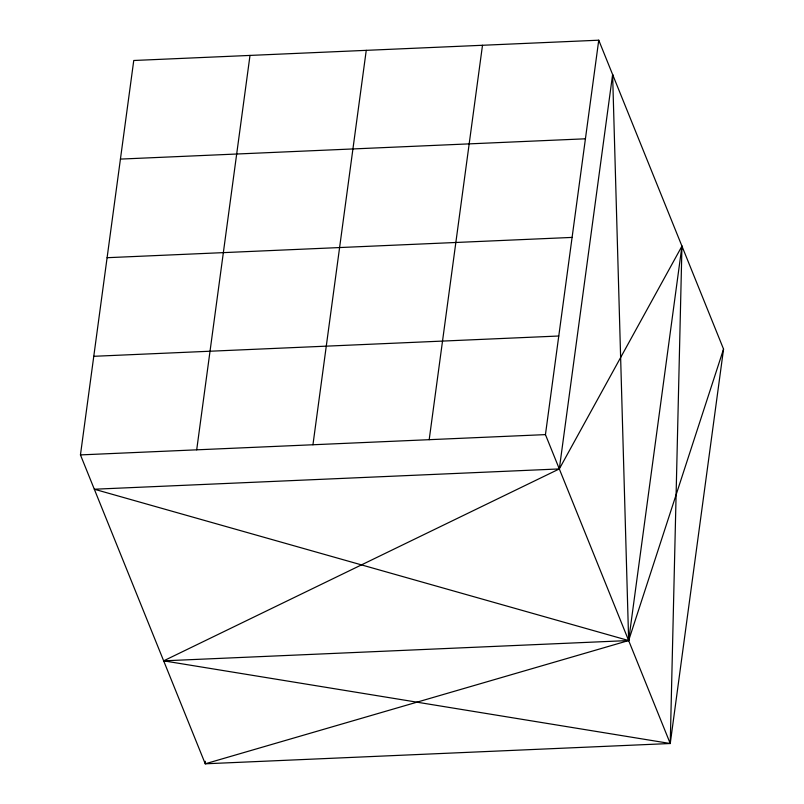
<?xml version="1.0" encoding="UTF-8"?>
<svg xmlns="http://www.w3.org/2000/svg" width="804" height="804" viewBox="0 0 804 804"><rect width="100%" height="100%" fill="white"/><g stroke="black" fill="none" stroke-linecap="round" stroke-linejoin="round"><path stroke-width="1.21" d="M205.311 761.298L205.251 763.8L670.245 743.509L723.55 349.097L598.749 40.2L133.755 60.491L80.45 454.903L205.251 763.8L628.648 640.547L723.55 349.097M670.245 743.509L681.953 246.124L559.313 468.933L163.654 660.838L670.245 743.509L545.444 434.612L598.749 40.2M196.699 449.838L250.004 55.416M312.947 444.763L366.252 50.34M429.195 439.687L482.5 45.275M681.953 246.124L628.648 640.547L163.654 660.838M120.429 159.091L585.423 138.801M107.103 257.702L572.096 237.411M93.777 356.303L558.77 336.012M80.45 454.903L545.444 434.612M612.618 74.521L559.313 468.933L94.319 489.224L628.648 640.547L612.618 74.521"/></g></svg>
